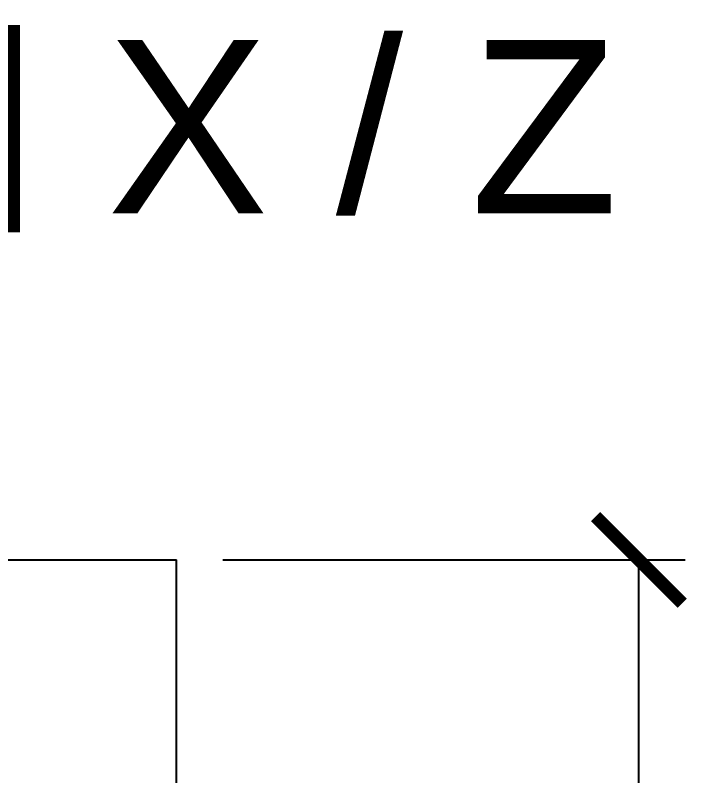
# Model space of a CAD drawing. Header units: millimetres. Extents: x 38 to 970, y 105 to 390.
# Drawn here: x 231.01 to 247.61, y 338.59 to 357.4 of the extents above; entities that cross this region are included whole.
import ezdxf
from ezdxf.enums import TextEntityAlignment as Align

# ---------------------------------------------------------------- set-up
doc = ezdxf.new("R2010")
doc.units = ezdxf.units.MM
for name, color, linetype, lineweight in [('ANNOTATIONS', 7, 'CONTINUOUS', 18), ('DIMENSIONS', 7, 'CONTINUOUS', 18), ('VISIBLE', 7, 'CONTINUOUS', 25)]:
    doc.layers.add(name, color=color, linetype=linetype, lineweight=lineweight)
doc.styles.add('CJK', font='Arial Unicode.ttf')
doc.styles.add('OpenSansCondensed-Light', font='OpenSansCondensed-Light.ttf')
doc.dimstyles.new('EZDXF', dxfattribs={"dimtxt": 0.25, "dimasz": 0.175, "dimexe": 0.375, "dimexo": 0.125, "dimgap": 0.1, "dimtad": 1, "dimlfac": 100, "dimzin": 12, "dimdsep": 46, "dimtxsty": 'OpenSansCondensed-Light', "dimblk": 'ARCHTICK', "dimcen": 2.5, "dimazin": 3, "dimtfac": 0.5, "dimtmove": 2, "dimatfit": 3})

# ---------------------------------------------------------------- blocks, each defined once
blk = doc.blocks.new('_ARCHTICK')
at = {"color": 0, "linetype": 'BYBLOCK', "const_width": 0.15}
blk.add_lwpolyline([(-0.5, -0.5), (0.5, 0.5)], dxfattribs=at)

msp = doc.modelspace()

# ---------------------------------------------------------------- linework, layer by layer
at = {"layer": 'VISIBLE'}
for p in [(225, 343.92857), (235, 198.92857)]:
    msp.add_line(p, (235, 343.92857), dxfattribs=at)

# ---------------------------------------------------------------- texts
at = {"layer": 'ANNOTATIONS', "style": 'CJK'}
msp.add_text('主视图 X / Z', height=4.285714, dxfattribs=at).set_placement((230, 352.5), align=Align.CENTER)

# ---------------------------------------------------------------- dimensions: what is measured, and where the dimension line sits
at = {"layer": 'DIMENSIONS'}
msp.add_linear_dim(base=(246.42857, 198.92857), p1=(235, 198.92857), p2=(235, 343.92857), angle=90, dimstyle='EZDXF', override={"dimtxt": 3.714286, "dimasz": 2.142857, "dimexe": 1.142857, "dimexo": 1.142857, "dimgap": 1.428571, "dimdec": 4, "dimlfac": 1, "dimzin": 8, "dimtxsty": 'CJK', "dimclrd": 7, "dimclre": 7, "dimclrt": 7}, dxfattribs=at).render()

doc.saveas('drawing.dxf')
